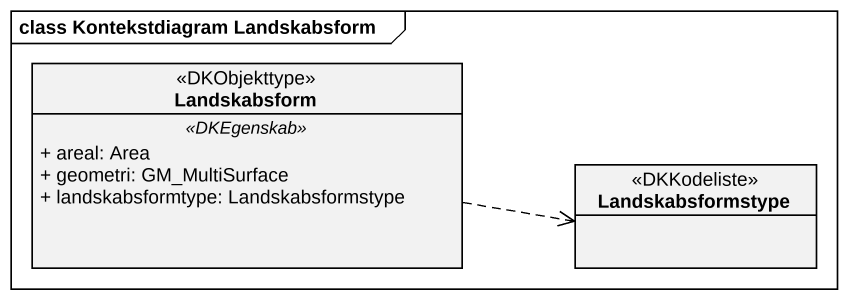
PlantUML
@startuml
mainframe class Kontekstdiagram Landskabsform
hide circle
hide empty members
skinparam classAttributeIconSize 0
class Landskabsform <<DKObjekttype>> {
  .. <<DKEgenskab>> ..
  + areal: Area
  + geometri: GM_MultiSurface
  + landskabsformtype: Landskabsformstype
}
enum Landskabsformstype <<DKKodeliste>>
Landskabsform .right.> Landskabsformstype
@enduml
